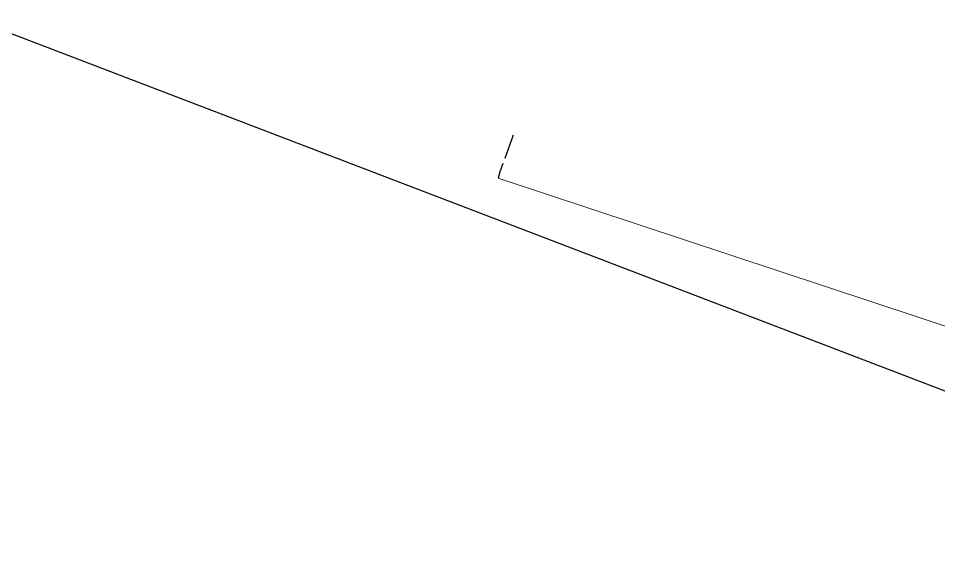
# Model space of a CAD drawing. Header units: metres. Extents: x 105014 to 106600, y 111320 to 118425.
# Drawn here: x 105811.91 to 105858.48, y 114655.63 to 114682.68 of the extents above; entities that cross this region are included whole.
import ezdxf

# ---------------------------------------------------------------- set-up
doc = ezdxf.new("R2010")
doc.units = ezdxf.units.M
doc.linetypes.add('DASHED', pattern=[1.524, 1.27, -0.254])
for name, color, linetype, lineweight in [('35-RH-ACUE-MENOR-EXIST', 151, 'CONTINUOUS', 13), ('35-RH-ACUE-MENOR-PROY', 5, 'DASHED', 25), ('35-RH-PLUV-COLECTOR', 96, 'CONTINUOUS', 30)]:
    doc.layers.add(name, color=color, linetype=linetype, lineweight=lineweight)

msp = doc.modelspace()

# ---------------------------------------------------------------- linework, layer by layer
at = {"layer": '35-RH-ACUE-MENOR-EXIST'}
msp.add_lwpolyline([(105836.19, 114674.59), (105890.63, 114656.57), (105892.31, 114656.22), (105893.63, 114655.71)], dxfattribs=at)
msp.add_lwpolyline([(105836.19, 114674.59), (105890.63, 114656.57), (105892.31, 114656.22), (105893.63, 114655.71)], dxfattribs=at)
at = {"layer": '35-RH-ACUE-MENOR-PROY'}
msp.add_lwpolyline([(105836.95, 114676.77), (105836.28, 114674.91), (105836.19, 114674.59)], dxfattribs=at)
msp.add_lwpolyline([(105836.95, 114676.77), (105836.28, 114674.91), (105836.19, 114674.59)], dxfattribs=at)
at = {"layer": '35-RH-PLUV-COLECTOR'}
msp.add_lwpolyline([(105882.3534, 114654.7881), (105882.3534, 114654.7881), (105809.5123, 114682.6762)], dxfattribs=at)

doc.saveas('drawing.dxf')
